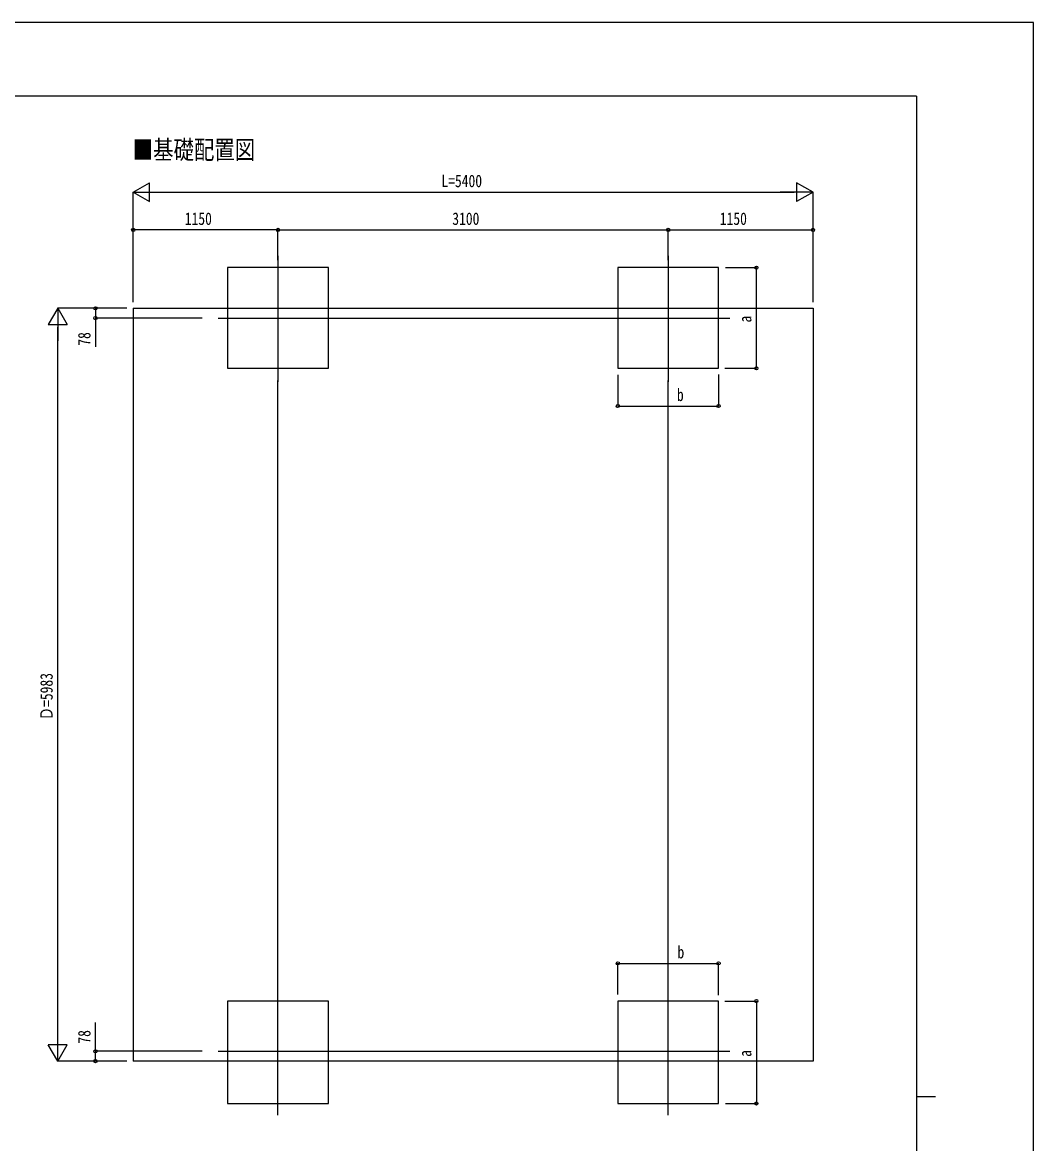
# Model space of a CAD drawing. Units: millimetres, scale not verified. Extents: x -12615 to 12615, y -8910 to 8910.
# Drawn here: x 4583 to 12615, y 0 to 8910 of the extents above; entities that cross this region are included whole.
import ezdxf
from ezdxf.enums import TextEntityAlignment as Align

# ---------------------------------------------------------------- set-up
doc = ezdxf.new("R2010")
doc.units = ezdxf.units.MM
doc.header["$LTSCALE"] = 50
for name, color, linetype in [('0-2_USER1', 3, 'Continuous'), ('0-4_YKK_12', 2, 'Continuous'), ('0-6_YKK_A1', 4, 'Continuous'), ('0-7_YKK_D', 6, 'Continuous'), ('0-8_YKK_ZWAK', 7, 'Continuous')]:
    doc.layers.add(name, color=color, linetype=linetype)
doc.styles.add('ＭＳ ゴシック', font='')
doc.styles.get('ＭＳ ゴシック').set_extended_font_data('MS Gothic')

msp = doc.modelspace()

# ---------------------------------------------------------------- linework, layer by layer
at = {"layer": '0-4_YKK_12'}
for p, q in [((6613.06, 7055.2), (6613.06, 6053.67)), ((9713.06, 7055.2), (9713.06, 6053.67)), ((6139.01, 6560.19), (10202.91, 6560.19)), ((6613.06, 224.48), (6613.06, 1239.71)), ((9713.06, 224.48), (9713.06, 1239.71)), ((6139.01, 733.19), (10202.91, 733.19))]:
    msp.add_line(p, q, dxfattribs=at)
at = {"layer": '0-6_YKK_A1'}
for p, q in [((5463.06, 6638.19), (10863.06, 6638.19)), ((5463.06, 6638.19), (5463.06, 655.19)), ((10863.06, 6638.19), (10863.06, 655.19)), ((10863.06, 655.19), (5463.06, 655.19))]:
    msp.add_line(p, q, dxfattribs=at)
for points in [[(6213.06, 6161.18), (7013.06, 6161.18), (7013.06, 6961.18), (6213.06, 6961.18)], [(9313.06, 6161.18), (10113.06, 6161.18), (10113.06, 6961.18), (9313.06, 6961.18)], [(6213.06, 319.06), (7013.06, 319.06), (7013.06, 1132.76), (6213.06, 1132.76)], [(9313.06, 318.5), (10113.06, 318.5), (10113.06, 1132.2), (9313.06, 1132.2)]]:
    msp.add_lwpolyline(points, close=True, dxfattribs=at)
at = {"layer": '0-7_YKK_D'}
for p, q in [((5463.06, 7561.18), (5592.96, 7636.18)), ((5592.96, 7486.18), (5592.96, 7636.18)), ((10863.06, 7561.18), (10733.16, 7636.18)), ((10733.16, 7636.18), (10733.16, 7486.18)), ((5463.06, 6687.19), (5463.06, 7562.18)), ((5463.06, 7561.18), (5592.96, 7486.18)), ((5463.06, 7561.18), (5722.87, 7561.18)), ((5613.06, 7561.18), (10713.06, 7561.18)), ((10863.06, 7561.18), (10603.25, 7561.18)), ((10863.06, 7561.18), (10733.16, 7486.18)), ((10863.06, 6687.19), (10863.06, 7562.18)), ((5463.06, 6687.19), (5463.06, 7262.18)), ((6613.06, 7261.18), (5463.06, 7261.18)), ((6613.06, 7021.62), (6613.06, 7262.18)), ((6613.06, 7021.62), (6613.06, 7262.18)), ((6613.06, 7261.18), (9713.06, 7261.18)), ((9713.06, 7022.62), (9713.06, 7262.18)), ((9713.06, 7021.62), (9713.06, 7262.18)), ((9713.06, 7261.18), (10863.06, 7261.18)), ((10863.06, 6687.19), (10863.06, 7262.18)), ((10168.88, 6961.18), (10414.06, 6961.18)), ((10413.06, 6161.18), (10413.06, 6961.18)), ((4863.06, 6638.19), (4788.06, 6508.29)), ((5413.06, 6638.19), (4862.06, 6638.19)), ((4863.06, 6638.19), (4938.06, 6508.29)), ((4863.06, 6638.19), (4863.06, 6378.38)), ((5413.06, 6638.19), (5162.06, 6638.19)), ((4788.06, 6508.29), (4938.06, 6508.29)), ((6011.58, 6560.19), (5162.06, 6560.19)), ((4863.06, 805.19), (4863.06, 6488.19)), ((10163.06, 6161.18), (10414.06, 6161.18)), ((6613.06, 1229.21), (6613.06, 6064.07)), ((9313.06, 6108.93), (9313.06, 5860.18)), ((9713.06, 1229.21), (9713.06, 6064.07)), ((10113.06, 6112.64), (10113.06, 5860.18)), ((9313.06, 5861.18), (10113.06, 5861.18)), ((9313.06, 1184.45), (9313.06, 1433.2)), ((9313.06, 1432.2), (10113.06, 1432.2)), ((10113.06, 1180.74), (10113.06, 1433.2)), ((10163.06, 1132.2), (10414.06, 1132.2)), ((10413.06, 1132.2), (10413.06, 318.5)), ((4863.06, 655.19), (4863.06, 915)), ((4863.06, 655.19), (4788.06, 785.09)), ((4938.06, 785.09), (4788.06, 785.09)), ((4863.06, 655.19), (4938.06, 785.09)), ((6011.58, 733.19), (5162.06, 733.19)), ((5413.06, 655.19), (4862.06, 655.19)), ((5413.06, 655.19), (5162.06, 655.19)), ((10168.88, 318.5), (10414.06, 318.5))]:
    msp.add_line(p, q, dxfattribs=at)
for points in [[(5163.06, 6638.19), (5163.06, 6560.19), (5163.06, 6330.79)], [(5163.06, 655.19), (5163.06, 733.19), (5163.06, 962.59)]]:
    msp.add_lwpolyline(points, dxfattribs=at)
for centre in [(5463.06, 7261.18), (6613.06, 7261.18), (6613.06, 7261.18), (9713.06, 7261.18), (9713.06, 7261.18), (10863.06, 7261.18), (10413.06, 6961.18), (5163.06, 6638.19), (5163.06, 6560.19), (10413.06, 6161.18), (9313.06, 5861.18), (10113.06, 5861.18), (9313.06, 1432.2), (10113.06, 1432.2), (10413.06, 1132.2), (5163.06, 733.19), (5163.06, 655.19), (10413.06, 318.5)]:
    msp.add_circle(centre, 12.75, dxfattribs=at)
at = {"layer": '0-8_YKK_ZWAK'}
for p, q in [((11685.06, 8325), (-11714.94, 8325)), ((11685.06, 8325), (11685.06, -7575)), ((11685.06, 375), (11835.06, 375))]:
    msp.add_line(p, q, dxfattribs=at)
msp.add_lwpolyline([(-12615, -8910), (12615, -8910), (12615, 8910), (-12615, 8910)], close=True, dxfattribs=at)

# ---------------------------------------------------------------- texts
at = {"layer": '0-2_USER1', "style": 'ＭＳ ゴシック', "width": 0.8}
msp.add_text('■基礎配置図', height=148.5, dxfattribs=at).set_placement((5459.4, 7778.94), align=Align.BOTTOM_LEFT)
at = {"layer": '0-7_YKK_D', "style": 'ＭＳ ゴシック', "width": 0.8}
for s, p in [('L=5400', (7911.06, 7571.18)), ('1150', (5872.46, 7271.18)), ('3100', (7997.46, 7271.18)), ('1150', (10122.46, 7271.18)), ('b', (9782.28, 5871.18)), ('b', (9786.33, 1442.2))]:
    msp.add_text(s, height=98.97, dxfattribs=at).set_placement(p, align=Align.BOTTOM_LEFT)
for s, p in [('a', (10403.06, 6525.18)), ('78', (5153.06, 6340.79)), ('Ｄ=5983', (4853.06, 3362.29)), ('78', (5153.06, 794.19)), ('a', (10403.06, 689.35))]:
    msp.add_text(s, height=98.97, rotation=90, dxfattribs=at).set_placement(p, align=Align.BOTTOM_LEFT)

doc.saveas('drawing.dxf')
